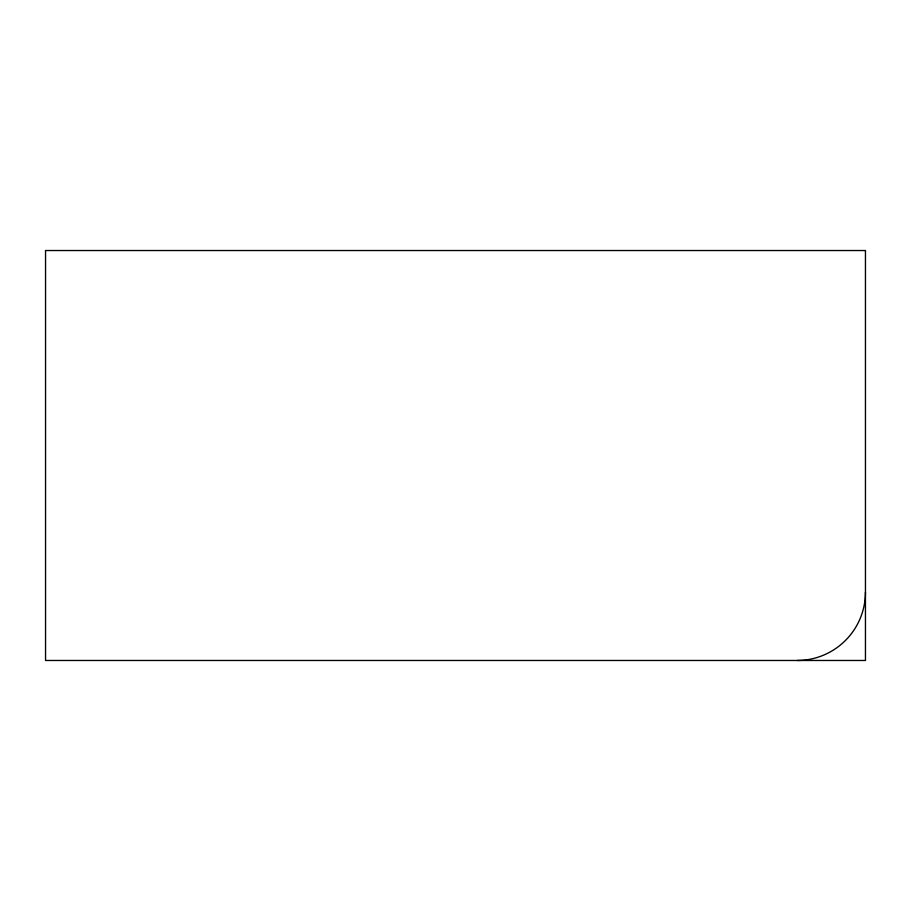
<?xml version="1.0" encoding="UTF-8"?>
<svg xmlns="http://www.w3.org/2000/svg" width="911" height="911" viewBox="0 0 911 911"><rect width="100%" height="100%" fill="white"/><g stroke="black" fill="none" stroke-linecap="round" stroke-linejoin="round"><path stroke-width="1.37" d="M865.45 592.15A68.325 68.325 0 0 1 797.125 660.475M865.45 250.525L45.55 250.525L45.55 660.475L865.45 660.475L865.45 250.525"/></g></svg>
